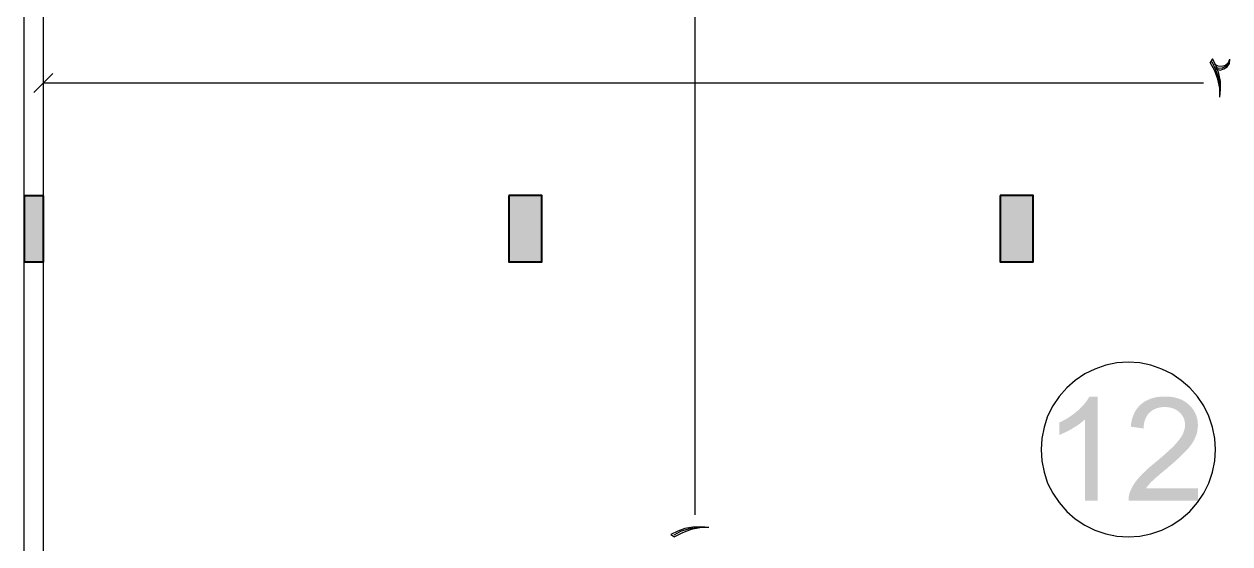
# Model space of a CAD drawing. Header units: metres. Extents: x -24.2 to 51.5, y -28.6 to 30.1.
# Drawn here: x 24.8 to 37.55, y 8.76 to 14.27 of the extents above; entities that cross this region are included whole.
import ezdxf

# ---------------------------------------------------------------- set-up
doc = ezdxf.new("R2010")
doc.units = ezdxf.units.M
for name, color, linetype in [('UF-BLACK', 250, 'Continuous'), ('UF-DIMS', 250, 'Continuous'), ('UF-FILL-MAGENTA', 6, 'Continuous'), ('UF-MAGENTA', 6, 'Continuous'), ('UF-RED', 1, 'Continuous'), ('UF-SOLID-BLACK', 250, 'Continuous')]:
    doc.layers.add(name, color=color, linetype=linetype)

msp = doc.modelspace()

# ---------------------------------------------------------------- hatches: boundary and pattern name
at = {"layer": 'UF-FILL-MAGENTA', "true_color": 0xff00ff}
for points in [[(36.154, 9.22), (36.019, 9.22), (36.019, 10.08), (36.012, 10.074), (36.006, 10.068), (35.999, 10.063), (35.992, 10.057), (35.985, 10.051), (35.978, 10.045), (35.97, 10.039), (35.962, 10.034), (35.954, 10.028), (35.946, 10.022), (35.937, 10.016), (35.928, 10.01), (35.919, 10.004), (35.91, 9.999), (35.9, 9.993), (35.89, 9.987), (35.881, 9.981), (35.871, 9.976), (35.861, 9.97), (35.852, 9.965), (35.842, 9.96), (35.833, 9.955), (35.824, 9.951), (35.815, 9.946), (35.806, 9.942), (35.797, 9.938), (35.789, 9.934), (35.78, 9.93), (35.772, 9.927), (35.764, 9.923), (35.756, 9.92), (35.748, 9.917), (35.748, 10.048), (35.757, 10.052), (35.766, 10.057), (35.776, 10.061), (35.785, 10.066), (35.794, 10.071), (35.803, 10.076), (35.812, 10.081), (35.82, 10.086), (35.829, 10.091), (35.838, 10.096), (35.846, 10.101), (35.854, 10.107), (35.863, 10.112), (35.871, 10.118), (35.879, 10.123), (35.887, 10.129), (35.895, 10.135), (35.902, 10.14), (35.91, 10.146), (35.917, 10.152), (35.925, 10.158), (35.932, 10.164), (35.94, 10.171), (35.947, 10.177), (35.955, 10.185), (35.963, 10.192), (35.971, 10.2), (35.979, 10.207), (35.986, 10.215), (35.993, 10.222), (36, 10.229), (36.007, 10.237), (36.013, 10.244), (36.019, 10.252), (36.025, 10.259), (36.031, 10.266), (36.036, 10.274), (36.041, 10.281), (36.046, 10.288), (36.051, 10.295), (36.055, 10.303), (36.06, 10.31), (36.063, 10.317), (36.067, 10.324), (36.154, 10.324)], [(37.215, 9.351), (37.215, 9.22), (36.481, 9.22), (36.481, 9.229), (36.481, 9.239), (36.482, 9.249), (36.483, 9.258), (36.485, 9.268), (36.486, 9.277), (36.489, 9.287), (36.491, 9.296), (36.494, 9.305), (36.497, 9.314), (36.501, 9.322), (36.504, 9.331), (36.508, 9.339), (36.512, 9.347), (36.516, 9.356), (36.52, 9.364), (36.524, 9.372), (36.529, 9.38), (36.534, 9.388), (36.539, 9.397), (36.544, 9.405), (36.55, 9.413), (36.556, 9.421), (36.562, 9.429), (36.568, 9.437), (36.574, 9.445), (36.581, 9.453), (36.588, 9.461), (36.593, 9.467), (36.598, 9.473), (36.604, 9.479), (36.61, 9.486), (36.616, 9.492), (36.622, 9.498), (36.628, 9.505), (36.635, 9.511), (36.642, 9.518), (36.649, 9.525), (36.656, 9.532), (36.663, 9.538), (36.671, 9.545), (36.678, 9.552), (36.686, 9.559), (36.694, 9.567), (36.702, 9.574), (36.711, 9.581), (36.72, 9.588), (36.728, 9.596), (36.737, 9.603), (36.747, 9.611), (36.756, 9.619), (36.765, 9.626), (36.78, 9.639), (36.795, 9.651), (36.809, 9.663), (36.822, 9.674), (36.836, 9.685), (36.848, 9.697), (36.861, 9.707), (36.873, 9.718), (36.884, 9.729), (36.896, 9.739), (36.907, 9.749), (36.917, 9.759), (36.927, 9.768), (36.937, 9.778), (36.946, 9.787), (36.955, 9.796), (36.964, 9.805), (36.972, 9.813), (36.979, 9.822), (36.987, 9.83), (36.994, 9.838), (37, 9.845), (37.006, 9.853), (37.012, 9.86), (37.019, 9.869), (37.026, 9.878), (37.032, 9.887), (37.038, 9.896), (37.043, 9.904), (37.048, 9.913), (37.053, 9.922), (37.057, 9.93), (37.061, 9.939), (37.064, 9.948), (37.067, 9.956), (37.07, 9.965), (37.073, 9.973), (37.075, 9.981), (37.076, 9.99), (37.078, 9.998), (37.078, 10.006), (37.079, 10.014), (37.079, 10.022), (37.079, 10.032), (37.078, 10.042), (37.077, 10.052), (37.076, 10.061), (37.073, 10.07), (37.071, 10.079), (37.068, 10.088), (37.064, 10.096), (37.06, 10.105), (37.056, 10.113), (37.051, 10.121), (37.046, 10.128), (37.04, 10.136), (37.034, 10.143), (37.027, 10.151), (37.02, 10.157), (37.013, 10.163), (37.006, 10.169), (36.999, 10.174), (36.991, 10.179), (36.984, 10.184), (36.976, 10.188), (36.968, 10.192), (36.96, 10.195), (36.951, 10.199), (36.942, 10.202), (36.933, 10.204), (36.924, 10.206), (36.915, 10.208), (36.905, 10.21), (36.895, 10.211), (36.885, 10.212), (36.875, 10.212), (36.864, 10.212), (36.854, 10.212), (36.844, 10.212), (36.833, 10.211), (36.824, 10.21), (36.814, 10.208), (36.804, 10.206), (36.795, 10.204), (36.786, 10.202), (36.778, 10.199), (36.769, 10.196), (36.761, 10.192), (36.753, 10.188), (36.745, 10.184), (36.737, 10.18), (36.73, 10.175), (36.723, 10.17), (36.716, 10.164), (36.709, 10.158), (36.702, 10.152), (36.696, 10.146), (36.69, 10.139), (36.685, 10.132), (36.68, 10.125), (36.675, 10.117), (36.67, 10.109), (36.666, 10.101), (36.662, 10.093), (36.658, 10.085), (36.655, 10.076), (36.652, 10.067), (36.65, 10.057), (36.647, 10.048), (36.645, 10.038), (36.644, 10.028), (36.642, 10.018), (36.642, 10.007), (36.641, 9.996), (36.641, 9.985), (36.505, 10.005), (36.506, 10.018), (36.508, 10.03), (36.51, 10.043), (36.512, 10.055), (36.515, 10.067), (36.517, 10.078), (36.52, 10.09), (36.524, 10.101), (36.527, 10.111), (36.531, 10.122), (36.535, 10.132), (36.54, 10.142), (36.544, 10.152), (36.549, 10.162), (36.555, 10.171), (36.56, 10.18), (36.566, 10.189), (36.572, 10.197), (36.578, 10.205), (36.585, 10.213), (36.592, 10.221), (36.599, 10.228), (36.606, 10.236), (36.614, 10.242), (36.622, 10.249), (36.63, 10.255), (36.639, 10.262), (36.647, 10.267), (36.656, 10.273), (36.665, 10.278), (36.674, 10.283), (36.684, 10.288), (36.694, 10.292), (36.704, 10.296), (36.714, 10.3), (36.724, 10.304), (36.735, 10.307), (36.746, 10.31), (36.757, 10.312), (36.768, 10.315), (36.78, 10.317), (36.792, 10.319), (36.804, 10.32), (36.816, 10.322), (36.828, 10.323), (36.841, 10.323), (36.854, 10.324), (36.867, 10.324), (36.88, 10.324), (36.893, 10.323), (36.906, 10.323), (36.919, 10.322), (36.931, 10.32), (36.943, 10.318), (36.955, 10.317), (36.967, 10.314), (36.978, 10.312), (36.989, 10.309), (37, 10.306), (37.011, 10.302), (37.022, 10.298), (37.032, 10.294), (37.042, 10.29), (37.052, 10.285), (37.061, 10.28), (37.07, 10.275), (37.079, 10.269), (37.088, 10.263), (37.097, 10.257), (37.105, 10.25), (37.113, 10.243), (37.121, 10.236), (37.129, 10.229), (37.136, 10.221), (37.143, 10.214), (37.15, 10.206), (37.156, 10.198), (37.162, 10.19), (37.168, 10.182), (37.173, 10.173), (37.178, 10.165), (37.183, 10.156), (37.187, 10.147), (37.191, 10.138), (37.195, 10.129), (37.199, 10.12), (37.202, 10.11), (37.204, 10.101), (37.207, 10.091), (37.209, 10.081), (37.211, 10.071), (37.212, 10.061), (37.213, 10.051), (37.214, 10.04), (37.215, 10.03), (37.215, 10.019), (37.215, 10.01), (37.214, 10), (37.214, 9.991), (37.213, 9.982), (37.211, 9.972), (37.21, 9.963), (37.208, 9.954), (37.206, 9.944), (37.204, 9.935), (37.201, 9.926), (37.198, 9.917), (37.195, 9.908), (37.191, 9.899), (37.187, 9.89), (37.184, 9.882), (37.18, 9.875), (37.177, 9.867), (37.173, 9.859), (37.168, 9.852), (37.164, 9.844), (37.159, 9.836), (37.154, 9.828), (37.148, 9.82), (37.143, 9.812), (37.137, 9.804), (37.131, 9.796), (37.124, 9.788), (37.118, 9.78), (37.111, 9.772), (37.104, 9.764), (37.096, 9.756), (37.091, 9.75), (37.085, 9.743), (37.079, 9.737), (37.073, 9.731), (37.066, 9.724), (37.059, 9.717), (37.052, 9.71), (37.045, 9.703), (37.037, 9.695), (37.029, 9.688), (37.021, 9.68), (37.012, 9.672), (37.003, 9.664), (36.994, 9.656), (36.984, 9.647), (36.975, 9.638), (36.965, 9.629), (36.954, 9.62), (36.944, 9.611), (36.933, 9.602), (36.922, 9.592), (36.91, 9.582), (36.899, 9.572), (36.887, 9.562), (36.876, 9.553), (36.865, 9.544), (36.855, 9.536), (36.845, 9.527), (36.835, 9.519), (36.826, 9.512), (36.817, 9.504), (36.809, 9.497), (36.801, 9.49), (36.793, 9.483), (36.785, 9.477), (36.778, 9.471), (36.772, 9.465), (36.765, 9.459), (36.759, 9.454), (36.754, 9.449), (36.748, 9.444), (36.743, 9.439), (36.739, 9.435), (36.735, 9.431), (36.731, 9.428), (36.727, 9.424), (36.72, 9.417), (36.713, 9.41), (36.706, 9.402), (36.7, 9.395), (36.693, 9.388), (36.687, 9.38), (36.682, 9.373), (36.676, 9.366), (36.671, 9.358), (36.666, 9.351)]]:
    msp.add_hatch(color=6, dxfattribs=at).paths.add_polyline_path(points)
at = {"layer": 'UF-SOLID-BLACK', "true_color": 0x000000}
h = msp.add_hatch(color=250, dxfattribs=at)
h.dxf.hatch_style = 1
h.paths.add_polyline_path([(24.795, 11.751), (24.795, 12.453), (25.003, 12.453), (25.003, 11.751)])
h = msp.add_hatch(color=250, dxfattribs=at)
h.dxf.hatch_style = 1
h.paths.add_polyline_path([(29.923, 11.751), (29.923, 12.457), (30.277, 12.457), (30.277, 11.751)])
h = msp.add_hatch(color=250, dxfattribs=at)
h.dxf.hatch_style = 1
h.paths.add_polyline_path([(35.122, 11.751), (35.122, 12.457), (35.476, 12.457), (35.476, 11.751)])

# ---------------------------------------------------------------- linework, layer by layer
at = {"layer": 'UF-BLACK', "lineweight": 25, "true_color": 0x000000}
for p, q in [((24.795, 7.15), (24.795, 18.8)), ((24.999, 7.15), (24.999, 14.403))]:
    msp.add_line(p, q, dxfattribs=at)
for points in [[(37.446, 13.494), (37.454, 13.577), (37.454, 13.661), (37.438, 13.745), (37.41, 13.825), (37.37, 13.9), (37.346, 13.86)], [(32.04, 8.936), (31.956, 8.944), (31.872, 8.94), (31.788, 8.925), (31.713, 8.897), (31.637, 8.861), (31.677, 8.837)]]:
    msp.add_lwpolyline(points, dxfattribs=at)
at = {"layer": 'UF-DIMS', "lineweight": 25, "true_color": 0x000000}
for p, q in [((31.892, 18.601), (31.892, 9.072)), ((25.098, 13.745), (24.899, 13.545)), ((24.999, 13.645), (37.275, 13.645))]:
    msp.add_line(p, q, dxfattribs=at)
for points in [[(37.446, 13.494), (37.446, 13.589), (37.426, 13.685), (37.394, 13.773), (37.346, 13.86)], [(37.446, 13.609), (37.434, 13.701), (37.406, 13.785), (37.366, 13.868)], [(37.39, 13.844), (37.426, 13.825), (37.466, 13.821), (37.506, 13.832), (37.538, 13.86), (37.554, 13.896)], [(37.398, 13.817), (37.434, 13.801), (37.474, 13.805), (37.51, 13.821), (37.534, 13.848)], [(37.406, 13.793), (37.45, 13.781), (37.49, 13.793), (37.526, 13.817), (37.55, 13.852), (37.554, 13.896)], [(31.924, 8.936), (31.836, 8.921), (31.749, 8.897), (31.669, 8.857)], [(32.04, 8.936), (31.944, 8.932), (31.852, 8.917), (31.761, 8.881), (31.677, 8.837)]]:
    msp.add_lwpolyline(points, dxfattribs=at)
at = {"layer": 'UF-MAGENTA', "lineweight": 25, "true_color": 0xff00ff}
msp.add_lwpolyline([(37.402, 9.762), (37.394, 9.881), (37.37, 10.001), (37.33, 10.117), (37.279, 10.224), (37.211, 10.324), (37.131, 10.416), (37.039, 10.495), (36.94, 10.563), (36.832, 10.615), (36.716, 10.655), (36.601, 10.679), (36.477, 10.687), (36.358, 10.679), (36.242, 10.655), (36.126, 10.615), (36.019, 10.563), (35.915, 10.495), (35.827, 10.416), (35.748, 10.324), (35.68, 10.224), (35.624, 10.117), (35.588, 10.001), (35.564, 9.881), (35.556, 9.762), (35.564, 9.642), (35.588, 9.523), (35.624, 9.407), (35.68, 9.299), (35.748, 9.2), (35.827, 9.108), (35.915, 9.028), (36.019, 8.96), (36.126, 8.909), (36.242, 8.869), (36.358, 8.845), (36.477, 8.837), (36.601, 8.845), (36.716, 8.869), (36.832, 8.909), (36.94, 8.96), (37.039, 9.028), (37.131, 9.108), (37.211, 9.2), (37.279, 9.299), (37.33, 9.407), (37.37, 9.523), (37.394, 9.642)], close=True, dxfattribs=at)
at = {"layer": 'UF-RED', "lineweight": 40, "true_color": 0xff0000}
for points in [[(24.999, 12.449), (24.795, 12.449), (24.795, 11.751), (24.999, 11.751)], [(29.923, 12.453), (29.923, 11.751), (30.273, 11.751), (30.273, 12.453)], [(35.122, 12.453), (35.122, 11.751), (35.472, 11.751), (35.472, 12.453)]]:
    msp.add_lwpolyline(points, close=True, dxfattribs=at)

doc.saveas('drawing.dxf')
